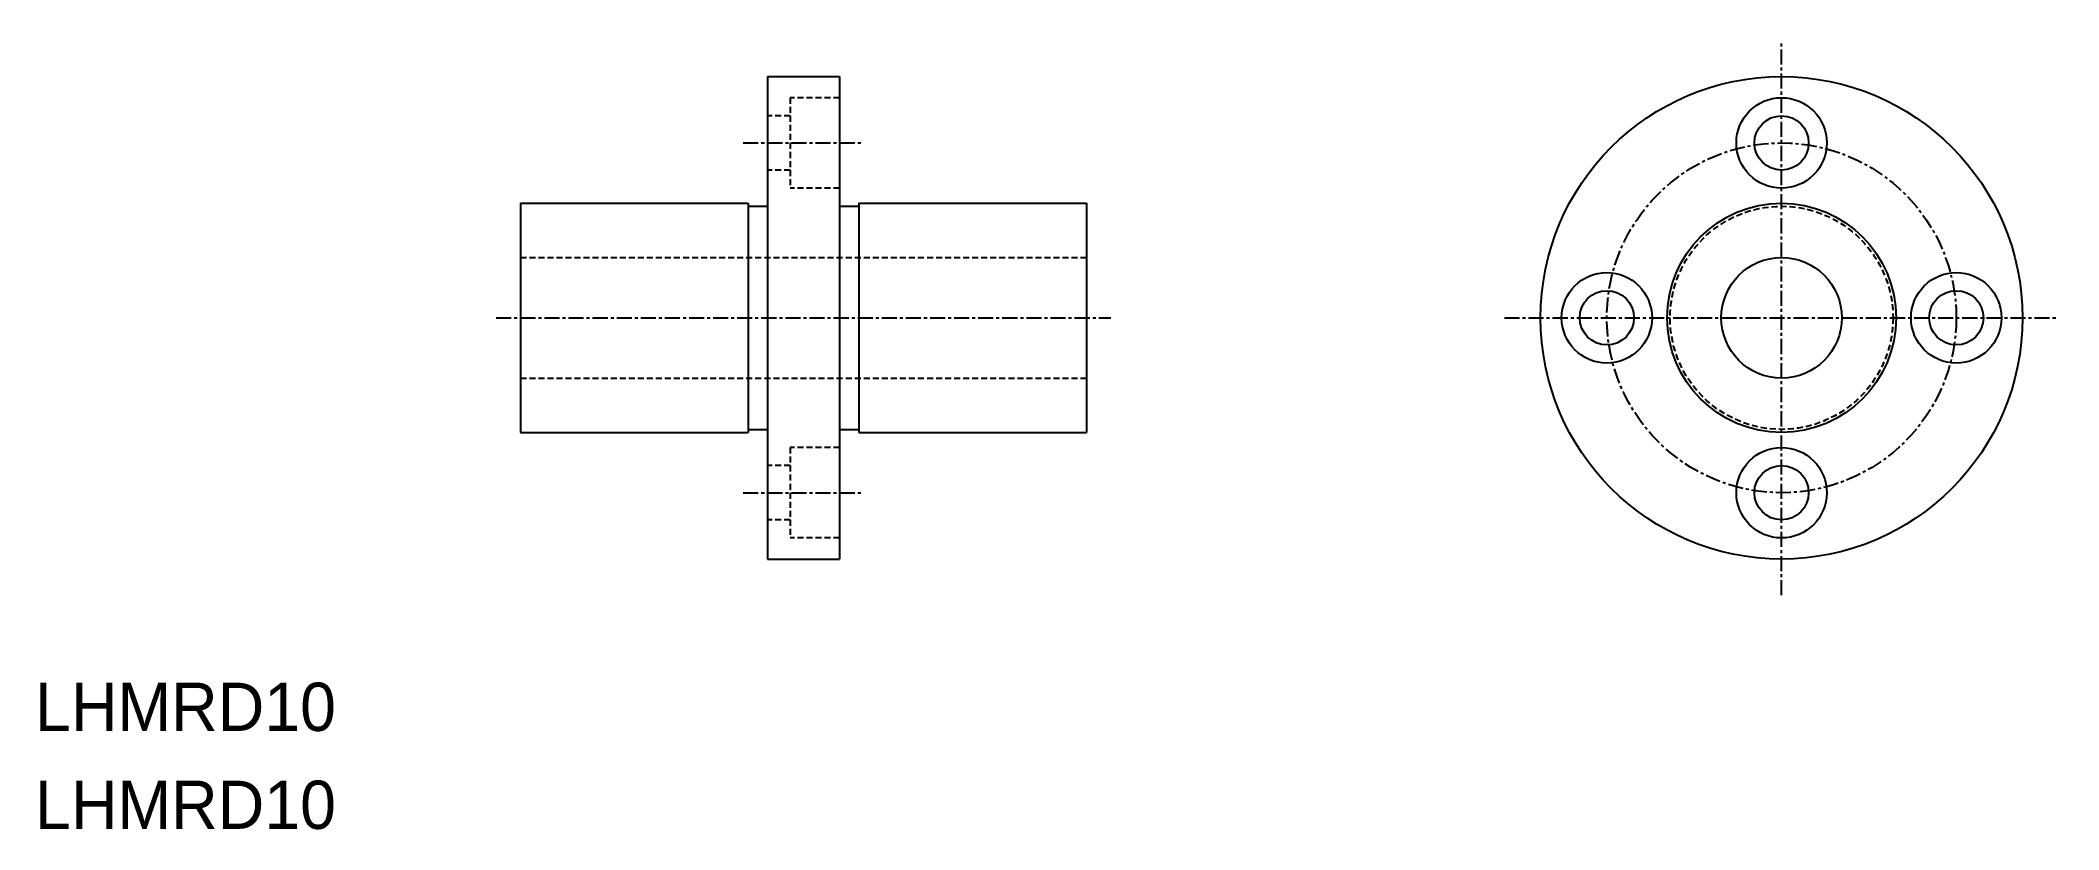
# Model space of a CAD drawing. Extents: x 221 to 388, y 158 to 224.
import ezdxf

# ---------------------------------------------------------------- set-up
doc = ezdxf.new("R2010")
doc.units = 0
doc.linetypes.add('CENTER', pattern=[2, 1.25, -0.25, 0.25, -0.25])
doc.linetypes.add('DASHED', pattern=[0.75, 0.5, -0.25])
doc.layers.get('0').update_dxf_attribs({"linetype": 'CONTINUOUS'})
doc.layers.add('CENTER', color=1, linetype='CENTER')

msp = doc.modelspace()

# ---------------------------------------------------------------- linework, layer by layer
at = {"color": 7, "linetype": 'CONTINUOUS'}
for p, q in [((281.1, 220.74), (287.1, 220.74)), ((281.1, 220.74), (281.1, 180.74)), ((287.1, 220.74), (287.1, 180.74)), ((260.6, 210.24), (279.5, 210.24)), ((260.6, 210.24), (260.6, 191.24)), ((279.5, 210.24), (279.5, 191.24)), ((279.5, 209.99), (281.1, 209.99)), ((287.1, 209.99), (288.7, 209.99)), ((288.7, 210.24), (288.7, 191.24)), ((288.7, 210.24), (307.6, 210.24)), ((307.6, 210.24), (307.6, 191.24)), ((260.6, 191.24), (279.5, 191.24)), ((279.5, 191.49), (281.1, 191.49)), ((287.1, 191.49), (288.7, 191.49)), ((288.7, 191.24), (307.6, 191.24)), ((281.1, 180.74), (287.1, 180.74))]:
    msp.add_line(p, q, dxfattribs=at)
at = {"color": 3, "linetype": 'DASHED'}
for p, q in [((287.1, 218.99), (283, 218.99)), ((283, 218.99), (283, 211.49)), ((283, 217.49), (281.1, 217.49)), ((283, 212.99), (281.1, 212.99)), ((287.1, 211.49), (283, 211.49)), ((260.6, 205.74), (307.6, 205.74)), ((260.6, 195.74), (307.6, 195.74)), ((287.1, 189.99), (283, 189.99)), ((283, 189.99), (283, 182.49)), ((283, 188.49), (281.1, 188.49)), ((283, 183.99), (281.1, 183.99)), ((287.1, 182.49), (283, 182.49))]:
    msp.add_line(p, q, dxfattribs=at)
at = {"color": 7, "linetype": 'CONTINUOUS'}
for centre, radius in [((365.27, 200.74), 20), ((365.27, 215.24), 3.75), ((365.27, 215.24), 2.25), ((365.27, 200.74), 9.5), ((350.77, 200.74), 3.75), ((365.27, 200.74), 5), ((379.77, 200.74), 3.75), ((350.77, 200.74), 2.25), ((379.77, 200.74), 2.25), ((365.27, 186.24), 3.75), ((365.27, 186.24), 2.25)]:
    msp.add_circle(centre, radius, dxfattribs=at)
at = {"color": 3, "linetype": 'DASHED'}
msp.add_circle((365.27, 200.74), 9.25, dxfattribs=at)
at = {"layer": 'CENTER', "color": 1, "linetype": 'CENTER'}
for p, q in [((365.27, 177.74), (365.27, 223.74)), ((279.1, 215.24), (289.1, 215.24)), ((258.6, 200.74), (309.6, 200.74)), ((342.27, 200.74), (388.27, 200.74)), ((279.1, 186.24), (289.1, 186.24))]:
    msp.add_line(p, q, dxfattribs=at)
msp.add_circle((365.27, 200.74), 14.5, dxfattribs=at)

# ---------------------------------------------------------------- texts
at = {"color": 7, "linetype": 'CONTINUOUS'}
for p in [(220.33, 166.49), (220.33, 158.37)]:
    msp.add_text('LHMRD10', height=4, dxfattribs=at).set_placement(p)

doc.saveas('drawing.dxf')
